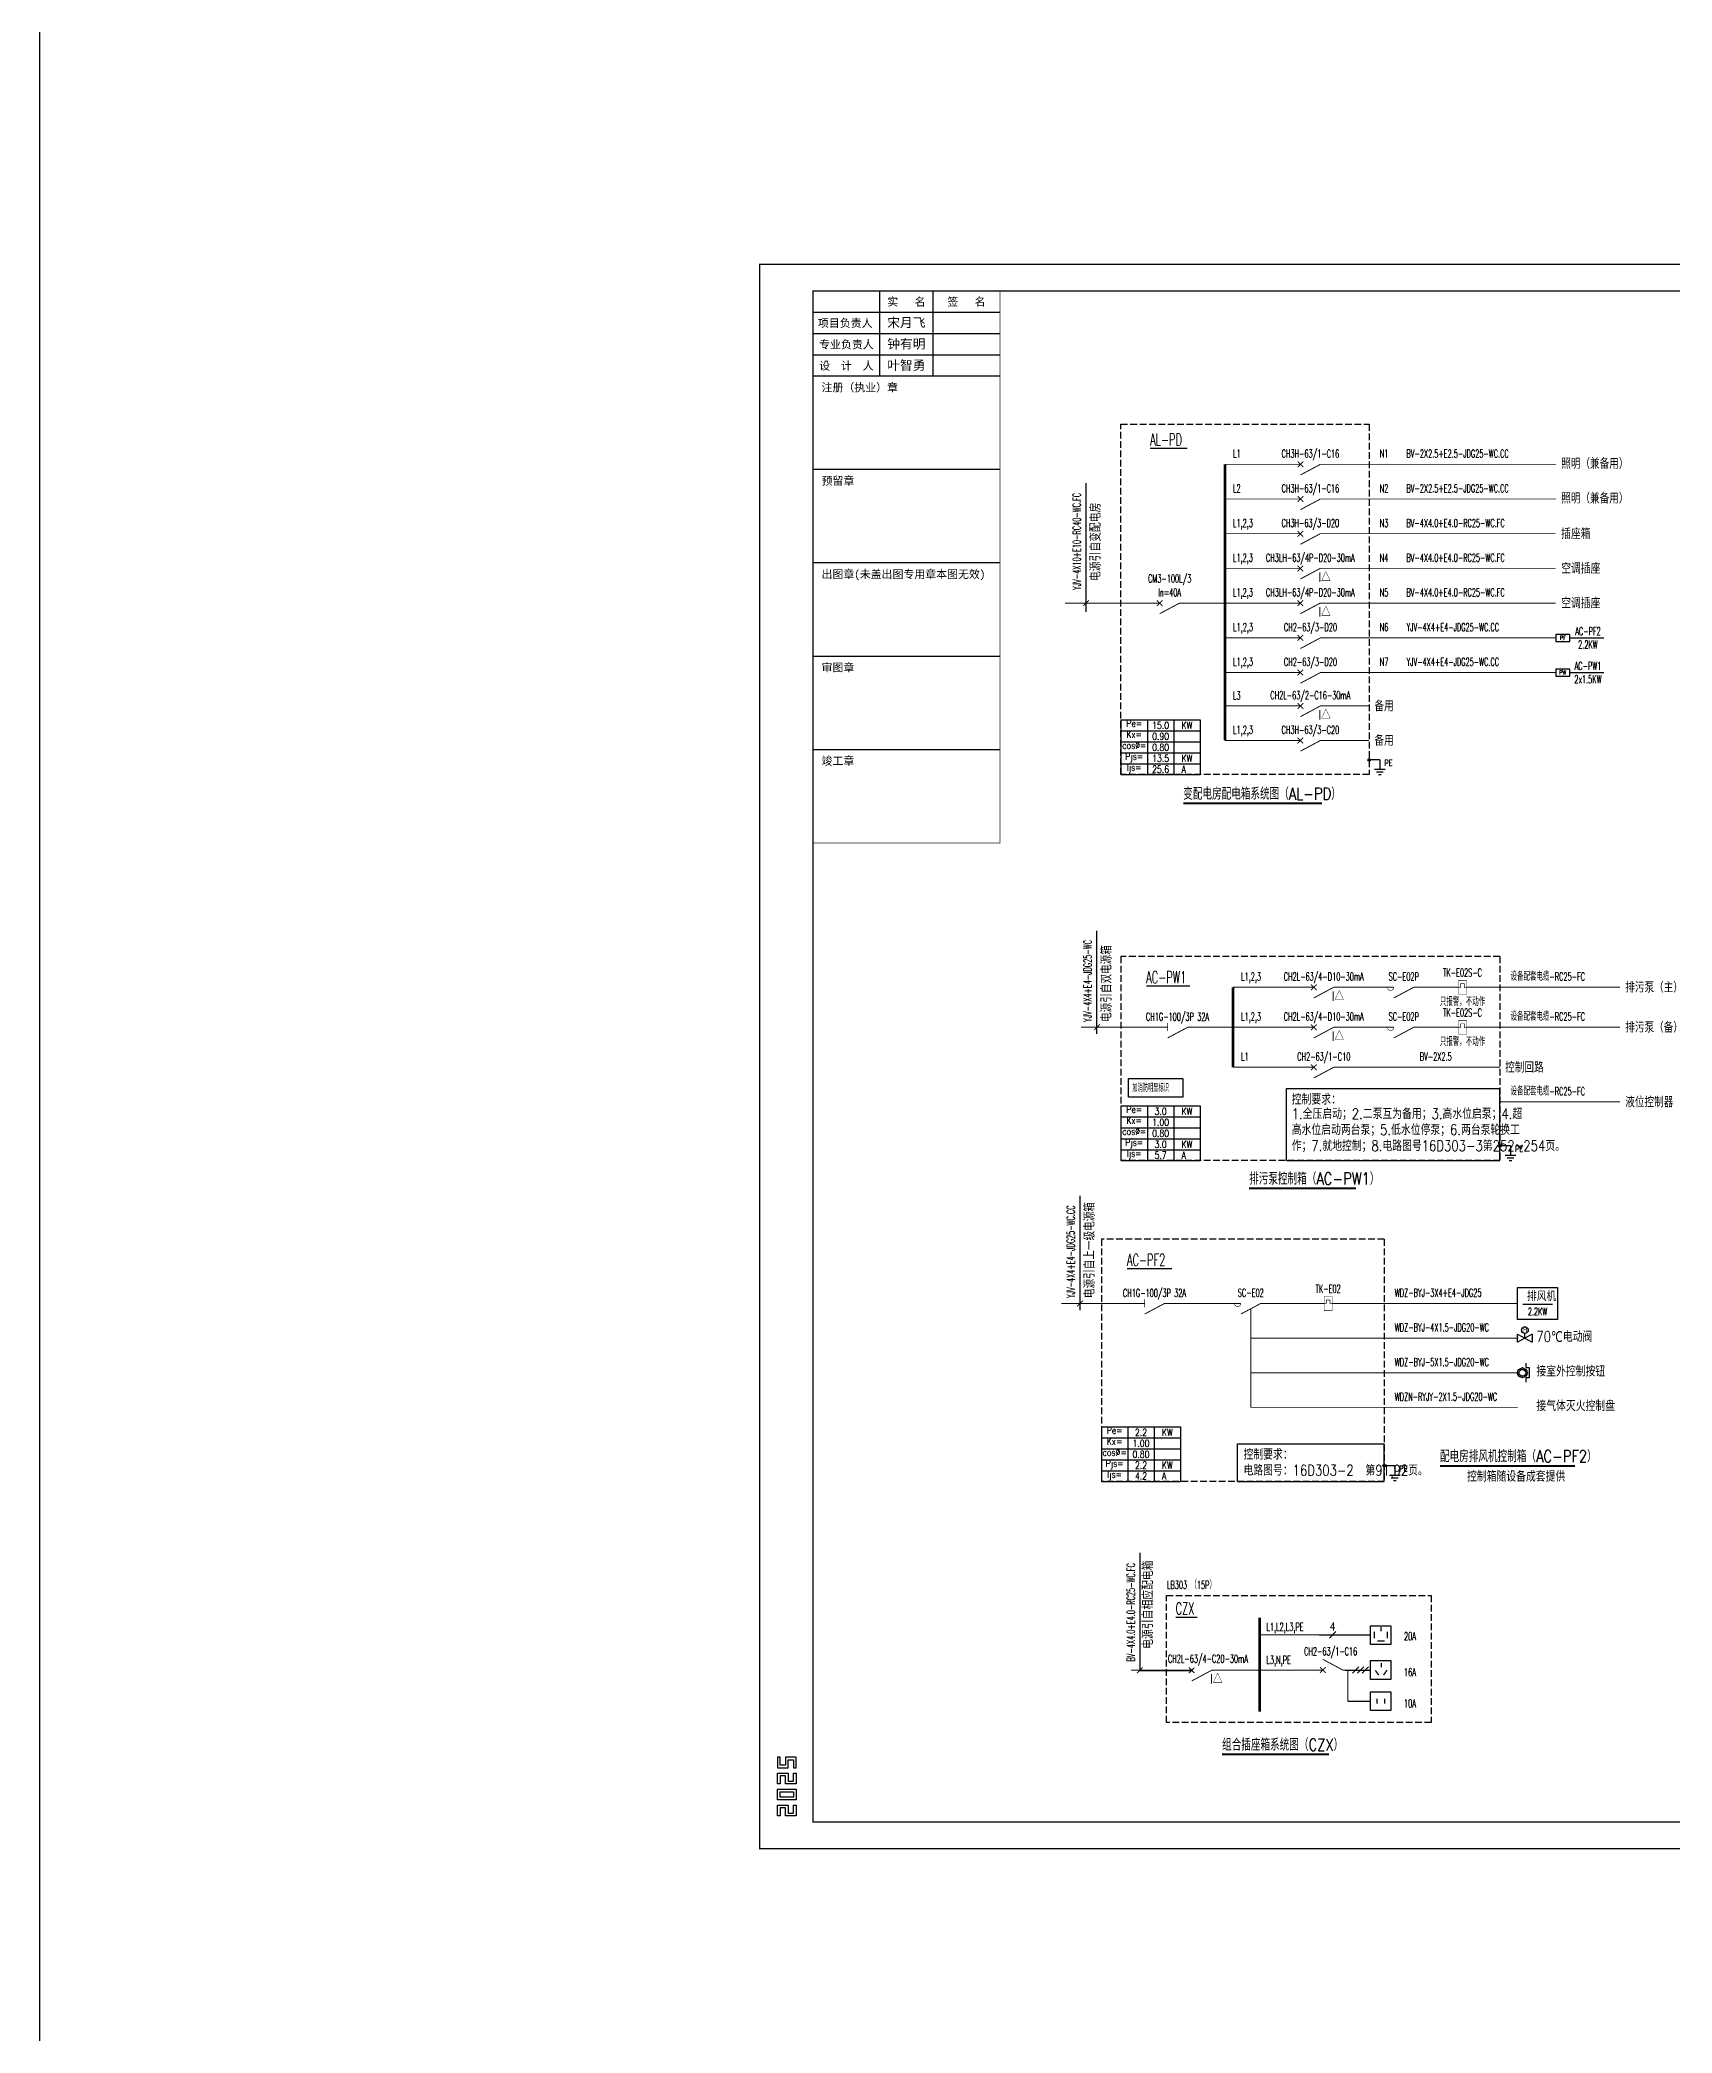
# Model space of a CAD drawing. Extents: x -1396510 to 1250330, y -1892470 to 1623980.
# Drawn here: x -684590 to -623412, y -1565305 to -1490579 of the extents above; entities that cross this region are included whole.
import ezdxf
from ezdxf.enums import TextEntityAlignment as Align

# ---------------------------------------------------------------- set-up
doc = ezdxf.new("R2010")
doc.units = 0
doc.header["$LTSCALE"] = 1000
doc.header["$MEASUREMENT"] = 0
doc.linetypes.add('DASH', pattern=[0.35, 0.25, -0.1])
doc.layers.get('Defpoints').update_dxf_attribs({"color": 210})
for name, color, linetype in [('0-cxFrame', 155, 'Continuous'), ('EQUIP', 3, 'Continuous'), ('EQUIP-动力', 3, 'Continuous'), ('EQUIP-消防', 3, 'Continuous'), ('EQUIP-照明', 3, 'Continuous'), ('PUB_TEXT', 7, 'Continuous'), ('qianming', 155, 'Continuous'), ('TEL_SYMB', 3, 'Continuous'), ('TEL_TEXT', 7, 'Continuous'), ('电气系统图', 7, 'Continuous'), ('系统标准字体', 2, 'Continuous')]:
    doc.layers.add(name, color=color, linetype=linetype)
doc.layers.add('0-cxText', color=131, linetype='Continuous', lineweight=25)
doc.layers.add('A-云线2', color=3, linetype='Continuous', plot=False)
doc.styles.add('_TEL_ATTDEF', font='GBENOR', dxfattribs={"width": 0.8, "height": 3, "bigfont": 'GBCBIG'})
doc.styles.add('_TEL_DIM', font='SIMPLEX', dxfattribs={"width": 0.8, "height": 3.5, "bigfont": 'HZTXT'})
doc.styles.add('_TXT', font='SIMPLEX.shx', dxfattribs={"width": 0.6})
doc.styles.add('cx_biaoti', font='')
doc.styles.add('cx_tuming', font='simhei.ttf')
doc.styles.add('cx_tuqian1', font='')
doc.styles.get("Standard").update_dxf_attribs({"font": 'gbenor.shx', "bigfont": 'gbcbig.shx'})
doc.styles.add('图框宋体', font='', dxfattribs={"width": 0.75})
doc.styles.add('系统-280', font='romanc.shx', dxfattribs={"width": 0.8, "height": 280, "bigfont": 'GBHZFS.shx'})
doc.styles.add('黑体', font='simhei.ttf', dxfattribs={"height": 12})
doc.styles.get('cx_biaoti').set_extended_font_data('SimSun')
doc.styles.get('cx_tuqian1').set_extended_font_data('SimSun')
doc.styles.get('图框宋体').set_extended_font_data('SimSun')

# ---------------------------------------------------------------- blocks, each defined once
blk = doc.blocks.new('A$C6D655153')
at = {"layer": '电气系统图'}
h = blk.add_hatch(color=3, dxfattribs=at)
edge = h.paths.add_edge_path()
edge.add_arc((50, 550), 50, 0, 360)
at = {"layer": '电气系统图', "color": 3}
for p, q in [((450, 550), (50, 550)), ((250, 200), (650, 200)), ((325, 100), (575, 100)), ((400, 0), (500, 0))]:
    blk.add_line(p, q, dxfattribs=at)
blk.add_lwpolyline([(450, 550), (450, 200)], dxfattribs=at)
blk.add_circle((50, 550), 50, dxfattribs=at)
at = {"layer": '电气系统图', "color": 3, "style": '_TEL_DIM', "width": 0.7}
blk.add_attdef('PE', text='', height=220, dxfattribs=at).set_placement((707, 441), align=Align.MIDDLE_CENTER)
blk = doc.blocks.new('$equip$00002601')
for p, q in [((-0.55, -0.9), (-0.55, -0.3)), ((-0.55, -0.3), (0.55, -0.9)), ((0.55, -0.3), (-0.55, -0.9)), ((0, -0.6), (0, -0.25)), ((0.55, -0.3), (0.55, -0.9))]:
    blk.add_line(p, q)
blk.add_circle((0, 0), 0.25)
for p in [(-0.25, 0), (0, 0.25), (0.25, 0), (-0.55, -0.6), (0.55, -0.6)]:
    blk.add_point(p)
at = {"color": 7, "style": '_TEL_DIM'}
blk.add_attdef('$TEXT$', text='', height=0.3, dxfattribs=at).set_placement((0, 0), align=Align.MIDDLE_CENTER)
at = {"color": 7, "style": '_TEL_DIM', "flags": 1}
blk.add_attdef('A', text='', height=0.00002, dxfattribs=at).set_placement((0, 0), align=Align.MIDDLE_CENTER)
blk = doc.blocks.new('*T249')
at = {"layer": '电气系统图', "color": 0, "linetype": 'ByBlock', "lineweight": -2, "transparency": 16777216}
for p, q in [((0, 0), (2970, 0)), ((0, 0), (0, -2053)), ((990, 0), (990, -2053)), ((1980, 0), (1980, -2053)), ((2970, 0), (2970, -2053)), ((0, -411), (2970, -411)), ((0, -821), (2970, -821)), ((0, -1232), (2970, -1232)), ((0, -1643), (2970, -1643)), ((0, -2053), (2970, -2053))]:
    blk.add_line(p, q, dxfattribs=at)
at = {"layer": '电气系统图', "color": 0, "linetype": 'DASH', "transparency": 16777216, "width": 990, "rotation": 0, "style": '_TEL_DIM'}
for s, insert, char_height, attachment_point in [('Pe=', (495, 0), 264, 2), ('Kx=', (495, -411), 264, 2), ('1.00', (1485, -616), 264, 5), ('2.2', (1485, -205), 264, 5), ('  KW', (1980, -205), 264, 4), ('cos%%C=', (495, -821), 264, 2), ('Pjs=', (495, -1232), 264, 2), ('0.80', (1485, -1027), 264, 5), ('2.2', (1485, -1437), 264, 5), ('  KW', (1980, -1437), 264, 4), ('{\\H0.8571x;Ijs=} ', (495, -1643), 308, 2), ('4.2', (1485, -1848), 264, 5), ('  A', (1980, -1848), 264, 4)]:
    blk.add_mtext(s, dxfattribs=dict(at, insert=insert, char_height=char_height, attachment_point=attachment_point))
blk = doc.blocks.new('$equip$00001230')
for p, q in [((0.25, 0.71), (0.25, 0.39)), ((0.25, 0.39), (0.5, 0.39)), ((0.5, 0.39), (0.5, -0.39)), ((0.5, -0.39), (0.25, -0.39)), ((0.25, -0.39), (0.25, -0.71))]:
    blk.add_line(p, q)
for radius in [0.357, 0.25]:
    blk.add_circle((0, 0), radius)
at = {"layer": 'EQUIP-照明'}
for p in [(-0.36, 0), (0, 0.36), (0.5, 0), (0, -0.36)]:
    blk.add_point(p, dxfattribs=at)
at = {"layer": 'EQUIP-照明', "flags": 9}
blk.add_attdef('A', (0, 0), '', height=0.00002, dxfattribs=at)
blk = doc.blocks.new('*T250')
at = {"layer": '电气系统图', "color": 0, "linetype": 'ByBlock', "lineweight": -2, "transparency": 16777216}
for p, q in [((0, 0), (2970, 0)), ((0, 0), (0, -2053)), ((990, 0), (990, -2053)), ((1980, 0), (1980, -2053)), ((2970, 0), (2970, -2053)), ((0, -411), (2970, -411)), ((0, -821), (2970, -821)), ((0, -1232), (2970, -1232)), ((0, -1643), (2970, -1643)), ((0, -2053), (2970, -2053))]:
    blk.add_line(p, q, dxfattribs=at)
at = {"layer": '电气系统图', "color": 0, "linetype": 'DASH', "transparency": 16777216, "width": 990, "style": '_TEL_DIM'}
for s, insert, char_height, attachment_point in [('Pe=', (495, 0), 264, 2), ('Kx=', (495, -411), 264, 2), ('0.90', (1485, -616), 264, 5), ('15.0', (1485, -205), 264, 5), ('  KW', (1980, -205), 264, 4), ('cos%%C=', (495, -821), 264, 2), ('Pjs=', (495, -1232), 264, 2), ('0.80', (1485, -1027), 264, 5), ('13.5', (1485, -1437), 264, 5), ('  KW', (1980, -1437), 264, 4), ('{\\H0.8571x;Ijs=} ', (495, -1643), 308, 2), ('25.6', (1485, -1848), 264, 5), ('  A', (1980, -1848), 264, 4)]:
    blk.add_mtext(s, dxfattribs=dict(at, insert=insert, char_height=char_height, attachment_point=attachment_point))
blk = doc.blocks.new('$equip$00001927')
for p, q in [((0.65, 0.65), (-0.65, 0.65)), ((-0.65, 0.65), (-0.65, 0)), ((-0.65, 0), (0.65, 0)), ((0.65, 0), (0.65, 0.65))]:
    blk.add_line(p, q)
for p in [(-0.65, 0.33), (0, 0.65), (0, 0), (0.65, 0.33)]:
    blk.add_point(p)
at = {"color": 7, "style": '_TEL_DIM'}
blk.add_attdef('$TEXT$', text='', height=0.34, dxfattribs=at).set_placement((0.01, 0.34), align=Align.MIDDLE_CENTER)
at = {"color": 7, "style": '_TEL_DIM', "flags": 1}
blk.add_attdef('A', text='', height=0.00002, dxfattribs=at).set_placement((0, 0), align=Align.MIDDLE_CENTER)
blk = doc.blocks.new('*T251')
at = {"layer": '电气系统图', "color": 0, "linetype": 'ByBlock', "lineweight": -2, "transparency": 16777216}
for p, q in [((0, 0), (2970, 0)), ((0, 0), (0, -2053)), ((990, 0), (990, -2053)), ((1980, 0), (1980, -2053)), ((2970, 0), (2970, -2053)), ((0, -411), (2970, -411)), ((0, -821), (2970, -821)), ((0, -1232), (2970, -1232)), ((0, -1643), (2970, -1643)), ((0, -2053), (2970, -2053))]:
    blk.add_line(p, q, dxfattribs=at)
at = {"layer": '电气系统图', "color": 0, "linetype": 'DASH', "transparency": 16777216, "width": 990, "style": '_TEL_DIM'}
for s, insert, char_height, attachment_point in [('Pe=', (495, 0), 264, 2), ('Kx=', (495, -411), 264, 2), ('1.00', (1485, -616), 264, 5), ('3.0', (1485, -205), 264, 5), ('  KW', (1980, -205), 264, 4), ('cos%%C=', (495, -821), 264, 2), ('Pjs=', (495, -1232), 264, 2), ('0.80', (1485, -1027), 264, 5), ('3.0', (1485, -1437), 264, 5), ('  KW', (1980, -1437), 264, 4), ('{\\H0.8571x;Ijs=} ', (495, -1643), 308, 2), ('5.7', (1485, -1848), 264, 5), ('  A', (1980, -1848), 264, 4)]:
    blk.add_mtext(s, dxfattribs=dict(at, insert=insert, char_height=char_height, attachment_point=attachment_point))
blk = doc.blocks.new('_WIE3')
for p, q in [((-0.2, 0.4), (-1, -0.4)), ((0.4, 0.4), (-0.4, -0.4)), ((1, 0.4), (0.2, -0.4))]:
    blk.add_line(p, q)
at = {"width": 0.8}
blk.add_attdef('N', text='', height=1, dxfattribs=at).set_placement((-0.02, 1.06), align=Align.MIDDLE)
blk = doc.blocks.new('_WIE1')
blk.add_line((0.4, 0.4), (-0.4, -0.4))
at = {"width": 0.8}
blk.add_attdef('N', text='', height=1, dxfattribs=at).set_placement((-0.02, 1.06), align=Align.MIDDLE)
blk = doc.blocks.new('zjcx_lan_xinxi(Dragon)')
for p, q in [((7000, -3200), (0, -3200)), ((7000, -6700), (0, -6700)), ((7000, -10200), (0, -10200)), ((7000, -13700), (0, -13700)), ((7000, -17200), (0, -17200))]:
    blk.add_line(p, q)
at = {"const_width": 25}
blk.add_lwpolyline([(0, -20700), (7000, -20700), (7000, 0), (0, 0)], close=True, dxfattribs=at)
for points in [[(2500, -3200), (2500, 0)], [(4500, -3200), (4500, 0)], [(0, -800), (7000, -800)], [(0, -1600), (7000, -1600)], [(0, -2400), (7000, -2400)]]:
    blk.add_lwpolyline(points)
for points in [[(7000, -3200), (7000, 0)], [(0, -3200), (7000, -3200)], [(0, -20700), (7000, -20700), (7000, -3200)], [(0, -20700), (7000, -20700)]]:
    blk.add_lwpolyline(points, dxfattribs=at)
at = {"style": '图框宋体'}
for s, p in [('实   名', (3500, -400)), ('签   名', (5750, -400)), ('项目负责人', (1204, -1200)), ('专业负责人', (1250, -2000)), ('设  计  人', (1250, -2800))]:
    blk.add_text(s, height=300, dxfattribs=at).set_placement(p, align=Align.MIDDLE)
for s, p in [('注册（执业）章', (318, -3771)), ('预留章', (318, -7271)), ('出图章(未盖出图专用章本图无效)', (318, -10771)), ('审图章', (318, -14271)), ('竣工章', (318, -17771))]:
    blk.add_text(s, height=300, dxfattribs=at).set_placement(p)
blk = doc.blocks.new('T-信息(Dragon)')
at = {"layer": '0-cxFrame'}
blk.add_blockref('zjcx_lan_xinxi(Dragon)', (0, 0), dxfattribs=at)
at = {"layer": 'qianming', "color": 3, "style": 'cx_biaoti'}
for s, p in [('宋月飞', (3497, -1185)), ('钟有明', (3497, -1985)), ('叶智勇', (3497, -2785))]:
    blk.add_text(s, height=350, dxfattribs=at).set_placement(p, align=Align.MIDDLE_CENTER)
blk = doc.blocks.new('TK22.A1 L(Dragon)')
at = {"layer": '0-cxFrame', "color": 7, "const_width": 0.5}
blk.add_lwpolyline([(0, 0), (-841, 0), (-841, 594), (0, 594)], close=True, dxfattribs=at)
at = {"layer": '0-cxFrame', "const_width": 0.5}
blk.add_lwpolyline([(-80, 10), (-821, 10), (-821, 584), (-80, 584)], close=True, dxfattribs=at)
at = {"layer": 'Defpoints', "color": 2}
for points in [[(-833.37, 34.37), (-834.37, 34.37), (-834.37, 30.37), (-830.37, 30.37), (-830.37, 33.37), (-828.37, 33.37), (-828.37, 30.37), (-827.37, 30.37), (-827.37, 34.37), (-831.37, 34.37), (-831.37, 31.37), (-833.37, 31.37), (-833.37, 34.37)], [(-833.37, 24.37), (-834.37, 24.37), (-834.37, 28.37), (-830.37, 28.37), (-830.37, 25.37), (-828.37, 25.37), (-828.37, 28.37), (-827.37, 28.37), (-827.37, 24.37), (-831.37, 24.37), (-831.37, 27.37), (-833.37, 27.37), (-833.37, 24.37)], [(-833.37, 12.37), (-834.37, 12.37), (-834.37, 16.37), (-830.37, 16.37), (-830.37, 13.37), (-828.37, 13.37), (-828.37, 16.37), (-827.37, 16.37), (-827.37, 12.37), (-831.37, 12.37), (-831.37, 15.37), (-833.37, 15.37), (-833.37, 12.37)]]:
    blk.add_lwpolyline(points, dxfattribs=at)
for points in [[(-834.37, 18.37), (-834.37, 22.37), (-827.37, 22.37), (-827.37, 18.37)], [(-833.37, 19.37), (-833.37, 21.37), (-828.37, 21.37), (-828.37, 19.37)]]:
    blk.add_lwpolyline(points, close=True, dxfattribs=at)
at = {"layer": '0-cxFrame', "xscale": 0.01, "yscale": 0.01, "zscale": 0.01}
blk.add_blockref('T-信息(Dragon)', (-821, 584), dxfattribs=at)
at = {"style": '黑体', "flags": 4}
blk.add_attdef('图幅', text='', height=3.3, dxfattribs=at).set_placement((-40, 3), align=Align.RIGHT)
at = {"layer": '0-cxText', "flags": 4}
for tag, height, style, p in [('建设单位', 3.5, 'cx_tuming', (-45, 240)), ('项目名称', 3.5, 'cx_tuming', (-45, 210)), ('子项名称', 3.5, 'cx_tuming', (-45, 180)), ('工程编号', 3.3, 'cx_tuqian1', (-35, 165)), ('图名1', 3.5, 'cx_tuming', (-45, 87)), ('图名2', 3.5, 'cx_tuming', (-45, 79)), ('图名3', 3.5, 'cx_tuming', (-45, 71)), ('出图日期', 3.3, 'cx_tuqian1', (-39, 60)), ('专业', 3.3, 'cx_tuqian1', (-55, 52)), ('图号', 3.3, 'cx_tuqian1', (-55, 44)), ('版次', 3.3, 'cx_tuqian1', (-20, 44))]:
    blk.add_attdef(tag, text='', height=height, dxfattribs=dict(at, style=style)).set_placement(p, align=Align.MIDDLE)
at = {"layer": 'Defpoints', "color": 6, "flags": 4}
for tag, height, style, p in [('tufu', 3.3, '黑体', (-12, 12)), ('dwfname', 4, 'cx_tuqian1', (-80, 3))]:
    blk.add_attdef(tag, text='', height=height, dxfattribs=dict(at, style=style)).set_placement(p, align=Align.RIGHT)

msp = doc.modelspace()

# ---------------------------------------------------------------- linework, layer by layer
at = {"elevation": 583.6}
msp.add_lwpolyline([(-643787.2, -1529521.4), (-641750.7, -1529521.4), (-641750.7, -1530219.3), (-643787.2, -1530219.3)], close=True, dxfattribs=at)
at = {"layer": 'A-云线2', "color": 1}
msp.add_lwpolyline([(-684590, -1203470), (1174940, -1203470), (1174940, -1892470), (-684590, -1892470)], close=True, dxfattribs=at)
at = {"layer": 'EQUIP', "color": 255}
for p, q in [((-643363.7, -1547297.6), (-643363.7, -1551701.3)), ((-636636.3, -1550372.7), (-634715.1, -1550372.7)), ((-643363.7, -1551704), (-641420.3, -1551704)), ((-641491.4, -1551631.2), (-641347.6, -1551778.5)), ((-641350.6, -1551629.5), (-641484.8, -1551773.1)), ((-635660.8, -1551691.8), (-634715.1, -1551691.8)), ((-635567.2, -1552858.9), (-634715.1, -1552858.9))]:
    msp.add_line(p, q, dxfattribs=at)
at = {"layer": 'EQUIP', "color": 1, "linetype": 'DASH'}
msp.add_lwpolyline([(-642364.3, -1548898.1), (-632439.7, -1548898.1), (-632439.7, -1553664.7), (-642364.3, -1553664.7)], close=True, dxfattribs=at)
at = {"layer": 'EQUIP', "color": 255}
for points in [[(-634715.1, -1550032), (-633960.8, -1550032), (-633960.8, -1550740.2), (-634715.1, -1550740.2)], [(-634715.1, -1551339), (-633960.8, -1551339), (-633960.8, -1552047.2), (-634715.1, -1552047.2)], [(-634715.1, -1552506.1), (-633960.8, -1552506.1), (-633960.8, -1553214.2), (-634715.1, -1553214.2)]]:
    msp.add_lwpolyline(points, close=True, dxfattribs=at)
at = {"layer": 'EQUIP', "color": 255, "const_width": 50}
for points in [[(-634571.7, -1550255.2), (-634571.7, -1550502.7)], [(-634323.9, -1550082.1), (-634323.9, -1550240)], [(-634088, -1550255.2), (-634088, -1550502.7)], [(-634465.5, -1550605.3), (-634182.4, -1550605.3)], [(-634536.3, -1551706.5), (-634406.5, -1551883.3)], [(-634316.7, -1551430.9), (-634316.7, -1551596)], [(-634229.6, -1551883.3), (-634099.8, -1551694.7)], [(-634474.7, -1552764), (-634474.7, -1552959.1)], [(-634183.7, -1552764), (-634183.7, -1552957.1)]]:
    msp.add_lwpolyline(points, dxfattribs=at)
at = {"layer": 'TEL_SYMB'}
for points, const_width in [([(-642976.5, -1505896.9), (-641578.3, -1505896.9)], 52.5), ([(-641737, -1519204.6), (-636529.8, -1519204.6)], 70), ([(-643124.3, -1526053.4), (-641481.8, -1526053.4)], 52.5), ([(-639267.1, -1533636.1), (-635263.3, -1533636.1)], 70), ([(-643844.3, -1536650.2), (-642163.2, -1536650.2)], 52.5), ([(-632113.9, -1544043.5), (-627050.6, -1544043.5)], 70), ([(-642022.5, -1549715.8), (-641202.9, -1549715.8)], 52.5), ([(-640280.7, -1554856.2), (-636266.6, -1554856.2)], 70)]:
    msp.add_lwpolyline(points, dxfattribs=dict(at, const_width=const_width))
at = {"layer": '电气系统图', "color": 1, "linetype": 'DASH'}
for p, q in [((-644068.9, -1504991.9), (-634768.9, -1504991.9)), ((-644068.9, -1518126), (-644068.9, -1504991.9)), ((-634768.9, -1504991.9), (-634768.9, -1518126)), ((-634768.9, -1518126), (-644068.9, -1518126)), ((-629868.9, -1524948.4), (-644068.9, -1524948.4)), ((-644068.9, -1524948.4), (-644068.9, -1532596.1)), ((-629868.9, -1524948.4), (-629868.9, -1532596.1)), ((-629868.9, -1532596.1), (-644068.9, -1532596.1)), ((-634203.8, -1535545.2), (-644803.8, -1535545.2)), ((-644803.8, -1535545.2), (-644803.8, -1544629.1)), ((-634203.8, -1535545.2), (-634203.8, -1544629.1)), ((-634203.8, -1544629.1), (-644803.8, -1544629.1))]:
    msp.add_line(p, q, dxfattribs=at)
at = {"layer": '电气系统图'}
for p, q in [((-645379.4, -1512019.6), (-645379.4, -1507203.5)), ((-627248.9, -1512997.9), (-625966.1, -1512997.9)), ((-627248.9, -1514297.9), (-625966.1, -1514297.9)), ((-644968.9, -1527846.1), (-644968.9, -1523974.9)), ((-645603.8, -1538198), (-645603.8, -1533918.7)), ((-629012.1, -1537978), (-627895.4, -1537978))]:
    msp.add_line(p, q, dxfattribs=at)
at = {"layer": '电气系统图', "color": 6}
for p, q in [((-637868.9, -1529896.1), (-629868.9, -1529896.1)), ((-637868.9, -1532596.1), (-637868.9, -1529896.1)), ((-629868.9, -1532596.1), (-629868.9, -1529896.1)), ((-637868.9, -1532596.1), (-629868.9, -1532596.1)), ((-639703.8, -1543206.4), (-634203.8, -1543206.4)), ((-639703.8, -1544629.1), (-639703.8, -1543206.4)), ((-634203.8, -1544629.1), (-634203.8, -1543206.4)), ((-639703.8, -1544629.1), (-634203.8, -1544629.1))]:
    msp.add_line(p, q, dxfattribs=at)
at = {"layer": '电气系统图'}
for points, const_width in [([(-640168.9, -1516844.7), (-640168.9, -1506491.9)], 105), ([(-637450, -1506598), (-637237.8, -1506385.9)], 35), ([(-637450, -1506385.9), (-637237.8, -1506598)], 35), ([(-640168.9, -1506491.9), (-637343.9, -1506491.9)], 35), ([(-636593.9, -1506491.9), (-637343.9, -1506891.9)], 35), ([(-636593.9, -1506491.9), (-627768.9, -1506491.9)], 35), ([(-640168.9, -1507791.9), (-637343.9, -1507791.9)], 35), ([(-637450, -1507898), (-637237.8, -1507685.9)], 35), ([(-637450, -1507685.9), (-637237.8, -1507898)], 35), ([(-636593.9, -1507791.9), (-637343.9, -1508191.9)], 35), ([(-636593.9, -1507791.9), (-627768.9, -1507791.9)], 35), ([(-640171.9, -1509091.9), (-637346.9, -1509091.9)], 35), ([(-637453, -1508985.9), (-637240.8, -1509198)], 35), ([(-637453, -1509198), (-637240.8, -1508985.9)], 35), ([(-636596.9, -1509091.9), (-637346.9, -1509491.9)], 35), ([(-636596.9, -1509091.9), (-627771.9, -1509092)], 35), ([(-640171.9, -1510391.9), (-637346.9, -1510391.9)], 35), ([(-637453, -1510498), (-637240.8, -1510285.9)], 35), ([(-637453, -1510285.9), (-637240.8, -1510498)], 35), ([(-636596.9, -1510391.9), (-637346.9, -1510791.9)], 35), ([(-636596.9, -1510391.9), (-627771.9, -1510392)], 35), ([(-646168.9, -1511691.9), (-642618.9, -1511691.9)], 35), ([(-645485.4, -1511798), (-645273.3, -1511585.9)], 35), ([(-642725, -1511798), (-642512.8, -1511585.9)], 35), ([(-642725, -1511585.9), (-642512.8, -1511798)], 35), ([(-641868.9, -1511691.9), (-642618.9, -1512091.9)], 35), ([(-640168.9, -1511691.9), (-641868.9, -1511691.9)], 35), ([(-640171.9, -1511691.9), (-637346.9, -1511691.9)], 35), ([(-637453, -1511798), (-637240.8, -1511585.9)], 35), ([(-637453, -1511585.9), (-637240.8, -1511798)], 35), ([(-636596.9, -1511691.9), (-637346.9, -1512091.9)], 35), ([(-636596.9, -1511691.9), (-627771.9, -1511692)], 35), ([(-640168.9, -1512997.9), (-637343.9, -1512997.9)], 35), ([(-637450, -1513103.9), (-637237.8, -1512891.8)], 35), ([(-637450, -1512891.8), (-637237.8, -1513103.9)], 35), ([(-636593.9, -1512997.9), (-637343.9, -1513397.9)], 35), ([(-636593.9, -1512997.9), (-627768.9, -1512997.9)], 35), ([(-640168.9, -1514297.9), (-637343.9, -1514297.9)], 35), ([(-637450, -1514403.9), (-637237.8, -1514191.8)], 35), ([(-637450, -1514191.8), (-637237.8, -1514403.9)], 35), ([(-636593.9, -1514297.9), (-637343.9, -1514697.9)], 35), ([(-636593.9, -1514297.9), (-627768.9, -1514297.9)], 35), ([(-637450, -1515656.4), (-637237.9, -1515444.2)], 35), ([(-637450, -1515444.2), (-637237.9, -1515656.4)], 35), ([(-640168.9, -1515550.3), (-637343.9, -1515550.3)], 35), ([(-636593.9, -1515550.3), (-637343.9, -1515950.3)], 35), ([(-636593.9, -1515550.3), (-634768.9, -1515550.3)], 35), ([(-640168.9, -1516844.7), (-637343.9, -1516844.7)], 35), ([(-637450, -1516950.8), (-637237.9, -1516738.6)], 35), ([(-637450, -1516738.6), (-637237.9, -1516950.8)], 35), ([(-636593.9, -1516844.7), (-637343.9, -1517244.7)], 35), ([(-636593.9, -1516844.7), (-634768.9, -1516844.7)], 35), ([(-631118.9, -1525836.1), (-631118.9, -1526366.1), (-631418.9, -1526366.1), (-631418.9, -1525836.1), (-631118.9, -1525836.1)], 20), ([(-639868.9, -1529096.1), (-639868.9, -1526096.1)], 105), ([(-639868.9, -1526096.1), (-636843.9, -1526096.1)], 35), ([(-636950, -1526202.1), (-636737.9, -1525990)], 35), ([(-636950, -1525990), (-636737.9, -1526202.1)], 35), ([(-636093.9, -1526096.1), (-636843.9, -1526496.1)], 35), ([(-636093.9, -1526096.1), (-633843.9, -1526096.1)], 35), ([(-633093.9, -1526096.1), (-633843.9, -1526496.1)], 35), ([(-633093.9, -1526096.1), (-631418.9, -1526096.1)], 35), ([(-631118.9, -1526096.1), (-631203.3, -1526096.1), (-631203.3, -1525964.8), (-631334.6, -1525964.8), (-631334.6, -1526096.1), (-631418.9, -1526096.1)], 20), ([(-631118.9, -1526096.1), (-625368.9, -1526096.1)], 35), ([(-631118.9, -1527336.1), (-631118.9, -1527866.1), (-631418.9, -1527866.1), (-631418.9, -1527336.1), (-631118.9, -1527336.1)], 20), ([(-645567.1, -1527596.1), (-642318.9, -1527596.1)], 35), ([(-645075, -1527702.1), (-644862.9, -1527490)], 35), ([(-642318.9, -1527740.7), (-642318.9, -1527440.7)], 35), ([(-641568.9, -1527596.1), (-642318.9, -1527996.1)], 35), ([(-641568.9, -1527596.1), (-639868.9, -1527596.1)], 35), ([(-639868.9, -1527596.1), (-636843.9, -1527596.1)], 35), ([(-636950, -1527702.1), (-636737.9, -1527490)], 35), ([(-636950, -1527490), (-636737.9, -1527702.1)], 35), ([(-636093.9, -1527596.1), (-636843.9, -1527996.1)], 35), ([(-636093.9, -1527596.1), (-633843.9, -1527596.1)], 35), ([(-633093.9, -1527596.1), (-633843.9, -1527996.1)], 35), ([(-633093.9, -1527596.1), (-631418.9, -1527596.1)], 35), ([(-631118.9, -1527596.1), (-631203.3, -1527596.1), (-631203.3, -1527464.8), (-631334.6, -1527464.8), (-631334.6, -1527596.1), (-631418.9, -1527596.1)], 20), ([(-631118.9, -1527596.1), (-625368.9, -1527596.1)], 35), ([(-639868.9, -1529096.1), (-636843.9, -1529096.1)], 35), ([(-636950, -1529202.1), (-636737.9, -1528990)], 35), ([(-636950, -1528990), (-636737.9, -1529202.1)], 35), ([(-636093.9, -1529096.1), (-636843.9, -1529496.1)], 35), ([(-636093.9, -1529096.1), (-629868.9, -1529096.1)], 35), ([(-629868.9, -1530396.1), (-625368.9, -1530396.1)], 35), ([(-645709.8, -1538054.1), (-645497.7, -1537841.9)], 35), ([(-643181.7, -1538092.6), (-643181.7, -1537792.6)], 35), ([(-636153.7, -1537688), (-636153.7, -1538218), (-636453.7, -1538218), (-636453.7, -1537688), (-636153.7, -1537688)], 20), ([(-636153.7, -1537948), (-636238.1, -1537948), (-636238.1, -1537816.8), (-636369.4, -1537816.8), (-636369.4, -1537948), (-636453.7, -1537948)], 20), ([(-646303.8, -1537948), (-643181.7, -1537948)], 35), ([(-642431.7, -1537948), (-643181.7, -1538348)], 35), ([(-642431.7, -1537948), (-640753.7, -1537948)], 35), ([(-640753.7, -1537948), (-639578.7, -1537948)], 35), ([(-638828.7, -1537948), (-639578.7, -1538348)], 35), ([(-639203.7, -1538148), (-639203.7, -1541845.2)], 35), ([(-638828.7, -1537948), (-636453.7, -1537948)], 35), ([(-636153.7, -1537948), (-629203.8, -1537948)], 35), ([(-639203.7, -1539248), (-629203.8, -1539248)], 35), ([(-639203.7, -1540547.3), (-629203.8, -1540547.3)], 35), ([(-639203.7, -1541845.2), (-629203.8, -1541845.2)], 35), ([(-638869.3, -1553254.4), (-638869.3, -1549734.6)], 105), ([(-638869.3, -1550372.7), (-634715.1, -1550372.7)], 35), ([(-635752.1, -1551693.8), (-636502.1, -1551293.8)], 35), ([(-643688.5, -1551701.3), (-641417.7, -1551701.3)], 35), ([(-643469.8, -1551810.1), (-643257.6, -1551598)], 35), ([(-641523.8, -1551807.4), (-641311.6, -1551595.2)], 35), ([(-641523.8, -1551595.2), (-641311.6, -1551807.4)], 35), ([(-640653.7, -1551693.8), (-641417.7, -1552101.3)], 35), ([(-640653.7, -1551693.8), (-638869.3, -1551693.8)], 35), ([(-638869.3, -1551693.8), (-636502.1, -1551693.8)], 35), ([(-636608.2, -1551587.7), (-636396, -1551799.9)], 35), ([(-636608.2, -1551799.9), (-636396, -1551587.7)], 35), ([(-635752.1, -1551693.8), (-634715.1, -1551693.8)], 35), ([(-635568.7, -1551693.8), (-635568.7, -1552860.1)], 35), ([(-635568.7, -1552860.1), (-634715.1, -1552860.1)], 35)]:
    msp.add_lwpolyline(points, dxfattribs=dict(at, const_width=const_width))
at = {"layer": '电气系统图', "const_width": 20}
for points in [[(-634083.9, -1526096.1, 1), (-633843.9, -1526096.1)], [(-634083.9, -1527596.1, 1), (-633843.9, -1527596.1)], [(-639818.7, -1537948, 1), (-639578.7, -1537948)]]:
    msp.add_lwpolyline(points, format="xyb", dxfattribs=at)
at = {"layer": '电气系统图'}
msp.add_lwpolyline([(-629203.8, -1537348), (-627703.8, -1537348), (-627703.8, -1538548), (-629203.8, -1538548)], close=True, dxfattribs=at)

# ---------------------------------------------------------------- block references
for name, p in [('*T250', (-644068.9, -1516072.7)), ('*T251', (-644068.9, -1530542.7)), ('*T249', (-644803.8, -1542575.8))]:
    msp.add_blockref(name, p)
at = {"layer": '0-cxFrame', "xscale": 100, "yscale": 100, "zscale": 100}
msp.add_blockref('TK22.A1 L(Dragon)', (-573510, -1558390), dxfattribs=at)
at = {"layer": 'EQUIP-动力', "linetype": 'ByBlock'}
ref = msp.add_blockref('$equip$00002601', (-628928.8, -1538948), dxfattribs=dict(at, xscale=500, yscale=500, zscale=500))
ref.add_attrib('$TEXT$', 'M', dxfattribs={"layer": '0', "color": 7, "height": 150, "style": '_TEL_ATTDEF'}).set_placement((-628928.8, -1538948), align=Align.MIDDLE_CENTER)
at = {"layer": 'EQUIP-消防'}
ref = msp.add_blockref('$equip$00001927', (-627508.9, -1513127.9), dxfattribs=dict(at, xscale=400, yscale=400, zscale=400))
ref.add_attrib('$TEXT$', 'PF', dxfattribs={"layer": '0', "color": 7, "height": 150, "style": '_TEL_DIM', "width": 0.9}).set_placement((-627508.9, -1512997.9), align=Align.MIDDLE_CENTER)
ref = msp.add_blockref('$equip$00001927', (-627508.9, -1514427.9), dxfattribs=dict(at, xscale=400, yscale=400, zscale=400))
ref.add_attrib('$TEXT$', 'PW', dxfattribs={"layer": '0', "color": 7, "height": 150, "style": '_TEL_DIM', "width": 0.9}).set_placement((-627508.9, -1514297.9), align=Align.MIDDLE_CENTER)
at = {"layer": 'EQUIP-照明', "linetype": 'ByBlock', "xscale": 500, "yscale": 500, "zscale": 500}
msp.add_blockref('$equip$00001230', (-629025.2, -1540547.3), dxfattribs=at)
at = {"layer": 'PUB_TEXT'}
ref = msp.add_blockref('_WIE1', (-636135.6, -1550372.7), dxfattribs=dict(at, xscale=300, yscale=300, zscale=300))
ref.add_attrib('N', '4', dxfattribs={"layer": '0', "height": 300, "style": '_TXT', "width": 0.8}).set_placement((-636140.8, -1550056), align=Align.MIDDLE)
at = {"layer": 'PUB_TEXT', "xscale": 300, "yscale": 300, "zscale": 300}
msp.add_blockref('_WIE3', (-635089.6, -1551691.8), dxfattribs=at)
at = {"layer": '电气系统图'}
ref = msp.add_blockref('A$C6D655153', (-634819, -1518126), dxfattribs=at)
ref.add_attrib('PE', 'PE', dxfattribs={"color": 3, "height": 220, "style": '_TEL_DIM', "width": 0.7}).set_placement((-634044.3, -1517685.5), align=Align.MIDDLE_CENTER)
ref = msp.add_blockref('A$C6D655153', (-629918.9, -1532596.1), dxfattribs=at)
ref.add_attrib('PE', 'PE', dxfattribs={"color": 3, "height": 220, "style": '_TEL_DIM', "width": 0.7}).set_placement((-629144.3, -1532155.5), align=Align.MIDDLE_CENTER)
ref = msp.add_blockref('A$C6D655153', (-634253.8, -1544583), dxfattribs=at)
ref.add_attrib('PE', 'PE', dxfattribs={"color": 3, "height": 220, "style": '_TEL_DIM', "width": 0.7}).set_placement((-633479.1, -1544142.5), align=Align.MIDDLE_CENTER)

# ---------------------------------------------------------------- texts
at = {"layer": 'TEL_SYMB', "color": 7, "style": '_TEL_DIM'}
for s, width, p in [('AL-PD', 0.6, (-642976.5, -1505791.9)), ('变配电房配电箱系统图（AL-PD）', 0.8, (-641737, -1519064.6)), ('AC-PW1', 0.6, (-643124.3, -1525948.4)), ('排污泵控制箱（AC-PW1）', 0.8, (-639267.1, -1533496.1)), ('AC-PF2', 0.6, (-643844.3, -1536545.2)), ('配电房排风机控制箱（AC-PF2）', 0.8, (-632113.9, -1543903.5)), ('CZX', 0.6, (-642022.5, -1549610.8)), ('组合插座箱系统图（CZX）', 0.8, (-640280.7, -1554716.2))]:
    msp.add_text(s, height=450, dxfattribs=dict(at, width=width)).set_placement(p)
at = {"layer": 'TEL_TEXT', "style": '_TEL_DIM', "width": 0.8}
for p in [(-636667, -1510899.4), (-636667, -1512199.4), (-636667, -1516057.8), (-636164, -1526603.5), (-636164, -1528103.5), (-640723.7, -1552201.3)]:
    msp.add_text('I△', height=350, dxfattribs=at).set_placement(p)
at = {"layer": '电气系统图', "style": '_TEL_DIM'}
for s, height, width, p in [('L1', 300, 0.6, (-639868.9, -1506241.9)), ('N1', 300, 0.6, (-634368.9, -1506241.9)), ('BV-2X2.5+E2.5-JDG25-WC.CC', 300, 0.6, (-633368.9, -1506241.9)), ('照明（兼备用）', 400, 0.75, (-627568.9, -1506661.7)), ('L2', 300, 0.6, (-639868.9, -1507541.9)), ('N2', 300, 0.6, (-634371.9, -1507541.9)), ('BV-2X2.5+E2.5-JDG25-WC.CC', 300, 0.6, (-633368.9, -1507541.9)), ('照明（兼备用）', 400, 0.75, (-627568.9, -1507961.7)), ('L1,2,3', 300, 0.6, (-639871.9, -1508841.9)), ('N3', 300, 0.6, (-634371.9, -1508841.9)), ('BV-4X4.0+E4.0-RC25-WC.FC', 300, 0.6, (-633371.9, -1508841.9)), ('插座箱', 400, 0.8, (-627571.9, -1509292)), ('L1,2,3', 300, 0.6, (-639871.9, -1510141.9)), ('N4', 300, 0.6, (-634371.9, -1510141.9)), ('BV-4X4.0+E4.0-RC25-WC.FC', 300, 0.6, (-633371.9, -1510141.9)), ('空调插座', 400, 0.8, (-627571.9, -1510592)), ('L1,2,3', 300, 0.6, (-639871.9, -1511441.9)), ('N5', 300, 0.6, (-634371.9, -1511441.9)), ('BV-4X4.0+E4.0-RC25-WC.FC', 300, 0.6, (-633371.9, -1511441.9)), ('空调插座', 400, 0.8, (-627571.9, -1511892)), ('L1,2,3', 300, 0.6, (-639868.9, -1512744.9)), ('N6', 300, 0.6, (-634371.9, -1512740.4)), ('YJV-4X4+E4-JDG25-WC.CC', 300, 0.6, (-633368.4, -1512747.9)), ('L1,2,3', 300, 0.6, (-639868.9, -1514044.9)), ('N7', 300, 0.6, (-634371.9, -1514040.4)), ('YJV-4X4+E4-JDG25-WC.CC', 300, 0.6, (-633368.4, -1514047.9)), ('L3', 300, 0.6, (-639871.9, -1515312.3)), ('备用', 400, 0.75, (-634568.9, -1515750.3)), ('L1,2,3', 300, 0.6, (-639868.9, -1516594.7)), ('备用', 400, 0.75, (-634568.9, -1517044.7)), ('L1,2,3', 300, 0.6, (-639568.9, -1525846.1)), ('设备配套电缆-RC25-FC', 300, 0.6, (-629468.9, -1525846.1)), ('排污泵（主）', 400, 0.75, (-625168.9, -1526296.1)), ('L1,2,3', 300, 0.6, (-639568.9, -1527346.1)), ('设备配套电缆-RC25-FC', 300, 0.6, (-629468.9, -1527346.1)), ('排污泵（备）', 400, 0.75, (-625168.9, -1527796.1)), ('L1', 300, 0.6, (-639568.9, -1528846.1)), ('BV-2X2.5', 300, 0.6, (-632868.9, -1528846.1)), ('控制回路', 400, 0.75, (-629668.9, -1529296.1)), ('控制要求：', 400, 0.8, (-637668.1, -1530496.1)), ('设备配套电缆-RC25-FC', 300, 0.6, (-629468.9, -1530146.1)), ('液位控制器', 400, 0.75, (-625168.9, -1530596.1)), ('1.全压启动；2.二泵互为备用；3.高水位启泵；4.超', 400, 0.8, (-637668.1, -1531036.2)), ('作；7.就地控制；8.电路图号16D303-3第252~254页。', 400, 0.8, (-637668.1, -1532236.2)), ('高水位启动两台泵；5.低水位停泵；6.两台泵轮换工', 400, 0.8, (-637668.1, -1531636.2)), ('WDZ-BYJ-3X4+E4-JDG25', 300, 0.6, (-633803.8, -1537698)), ('排风机', 350, 0.8, (-628852.8, -1537861.3)), ('2.2KW', 280, 0.6, (-628817.8, -1538393.4)), ('WDZ-BYJ-4X1.5-JDG20-WC', 300, 0.6, (-633803.8, -1538998)), ('70℃电动阀', 400, 0.8, (-628499.1, -1539390.5)), ('WDZ-BYJ-5X1.5-JDG20-WC', 300, 0.6, (-633803.8, -1540297.3)), ('接室外控制按钮', 400, 0.8, (-628499.1, -1540689.8)), ('WDZN-RYJY-2X1.5-JDG20-WC', 300, 0.6, (-633803.8, -1541595.2)), ('接气体灭火控制盘', 400, 0.8, (-628499.1, -1541987.7)), ('控制要求：', 400, 0.8, (-639476.9, -1543806.4)), ('电路图号：16D303-2  第91,92页。', 400, 0.8, (-639476.9, -1544402.9)), ('控制箱随设备成套提供', 400, 0.8, (-631098.6, -1544631.5)), ('LB303 （15P）', 300, 0.6, (-642347.2, -1548651.6)), ('L1,L2,L3,PE', 300, 0.6, (-638617.6, -1550224.1)), ('20A', 300, 0.6, (-633461, -1550575.7)), ('CH2L-63/4-C20-30mA', 300, 0.6, (-642310.3, -1551417.1)), ('L3,N,PE', 300, 0.6, (-638617.6, -1551464.1)), ('CH2-63/1-C16', 300, 0.6, (-637207.1, -1551142.5)), ('16A', 300, 0.6, (-633461, -1551927)), ('10A', 300, 0.6, (-633461, -1553094.1))]:
    msp.add_text(s, height=height, dxfattribs=dict(at, width=width)).set_placement(p)
at = {"layer": '电气系统图', "style": '_TEL_DIM', "width": 0.6}
for s, p in [('CH3H-63/1-C16', (-636968.9, -1506241.9)), ('CH3H-63/1-C16', (-636968.9, -1507541.9)), ('CH3H-63/3-D20', (-636971.9, -1508841.9)), ('CH3LH-63/4P-D20-30mA', (-636971.9, -1510141.9)), ('CM3-100L/3', (-642243.9, -1510924.7)), ('In=40A', (-642243.9, -1511441.9)), ('CH3LH-63/4P-D20-30mA', (-636971.9, -1511441.9)), ('CH2-63/3-D20', (-636968.9, -1512747.9)), ('AC-PF2', (-626567.3, -1512897.9)), ('2.2KW', (-626567.3, -1513397.9)), ('CH2-63/3-D20', (-636968.9, -1514047.9)), ('AC-PW1', (-626567.3, -1514197.9)), ('2x1.5KW', (-626567.3, -1514697.9)), ('CH2L-63/2-C16-30mA', (-636971.9, -1515300.3)), ('CH3H-63/3-C20', (-636968.9, -1516594.7)), ('CH2L-63/4-D10-30mA', (-636468.9, -1525846.1)), ('SC-E02P', (-633468.9, -1525846.1)), ('TK-E02S-C', (-631268.9, -1525696.1)), ('只报警，不动作', (-631268.9, -1526796.8)), ('CH1G-100/3P 32A', (-641949.6, -1527349.1)), ('CH2L-63/4-D10-30mA', (-636468.9, -1527346.1)), ('SC-E02P', (-633468.9, -1527346.1)), ('TK-E02S-C', (-631268.9, -1527196.1)), ('只报警，不动作', (-631268.9, -1528296.8)), ('CH2-63/1-C10', (-636468.9, -1528846.1)), ('CH1G-100/3P 32A', (-642812.4, -1537706.4)), ('SC-E02', (-639203.7, -1537698)), ('TK-E02', (-636303.7, -1537548))]:
    msp.add_text(s, height=300, dxfattribs=at).set_placement(p, align=Align.CENTER)
at = {"layer": '电气系统图', "style": '_TEL_DIM'}
for s, height, width, p in [('YJV-4X10+E10-RC40-WC.FC', 300, 0.6, (-645579.4, -1511198.7)), ('电源引自变配电房', 400, 0.8, (-644829.4, -1510868.3)), ('YJV-4X4+E4-JDG25-WC', 300, 0.6, (-645168.9, -1527396.1)), ('电源引自双电源箱', 400, 0.75, (-644418.9, -1527396.1)), ('YJV-4X4+E4-JDG25-WC.CC', 300, 0.6, (-645803.8, -1537748)), ('电源引自上一级电源箱', 400, 0.75, (-645053.8, -1537748)), ('BV-4X4.0+E4.0-RC25-WC.FC', 300, 0.6, (-643548.2, -1551373.6)), ('电源引自相应配电箱', 400, 0.8, (-642865.1, -1550897.9))]:
    msp.add_text(s, height=height, rotation=90, dxfattribs=dict(at, width=width)).set_placement(p)
at = {"layer": '系统标准字体', "color": 6, "style": '系统-280', "width": 0.7}
msp.add_text('加消防明显标识', height=280, rotation=360, dxfattribs=at).set_placement((-643644.1, -1530017.9))

doc.saveas('drawing.dxf')
